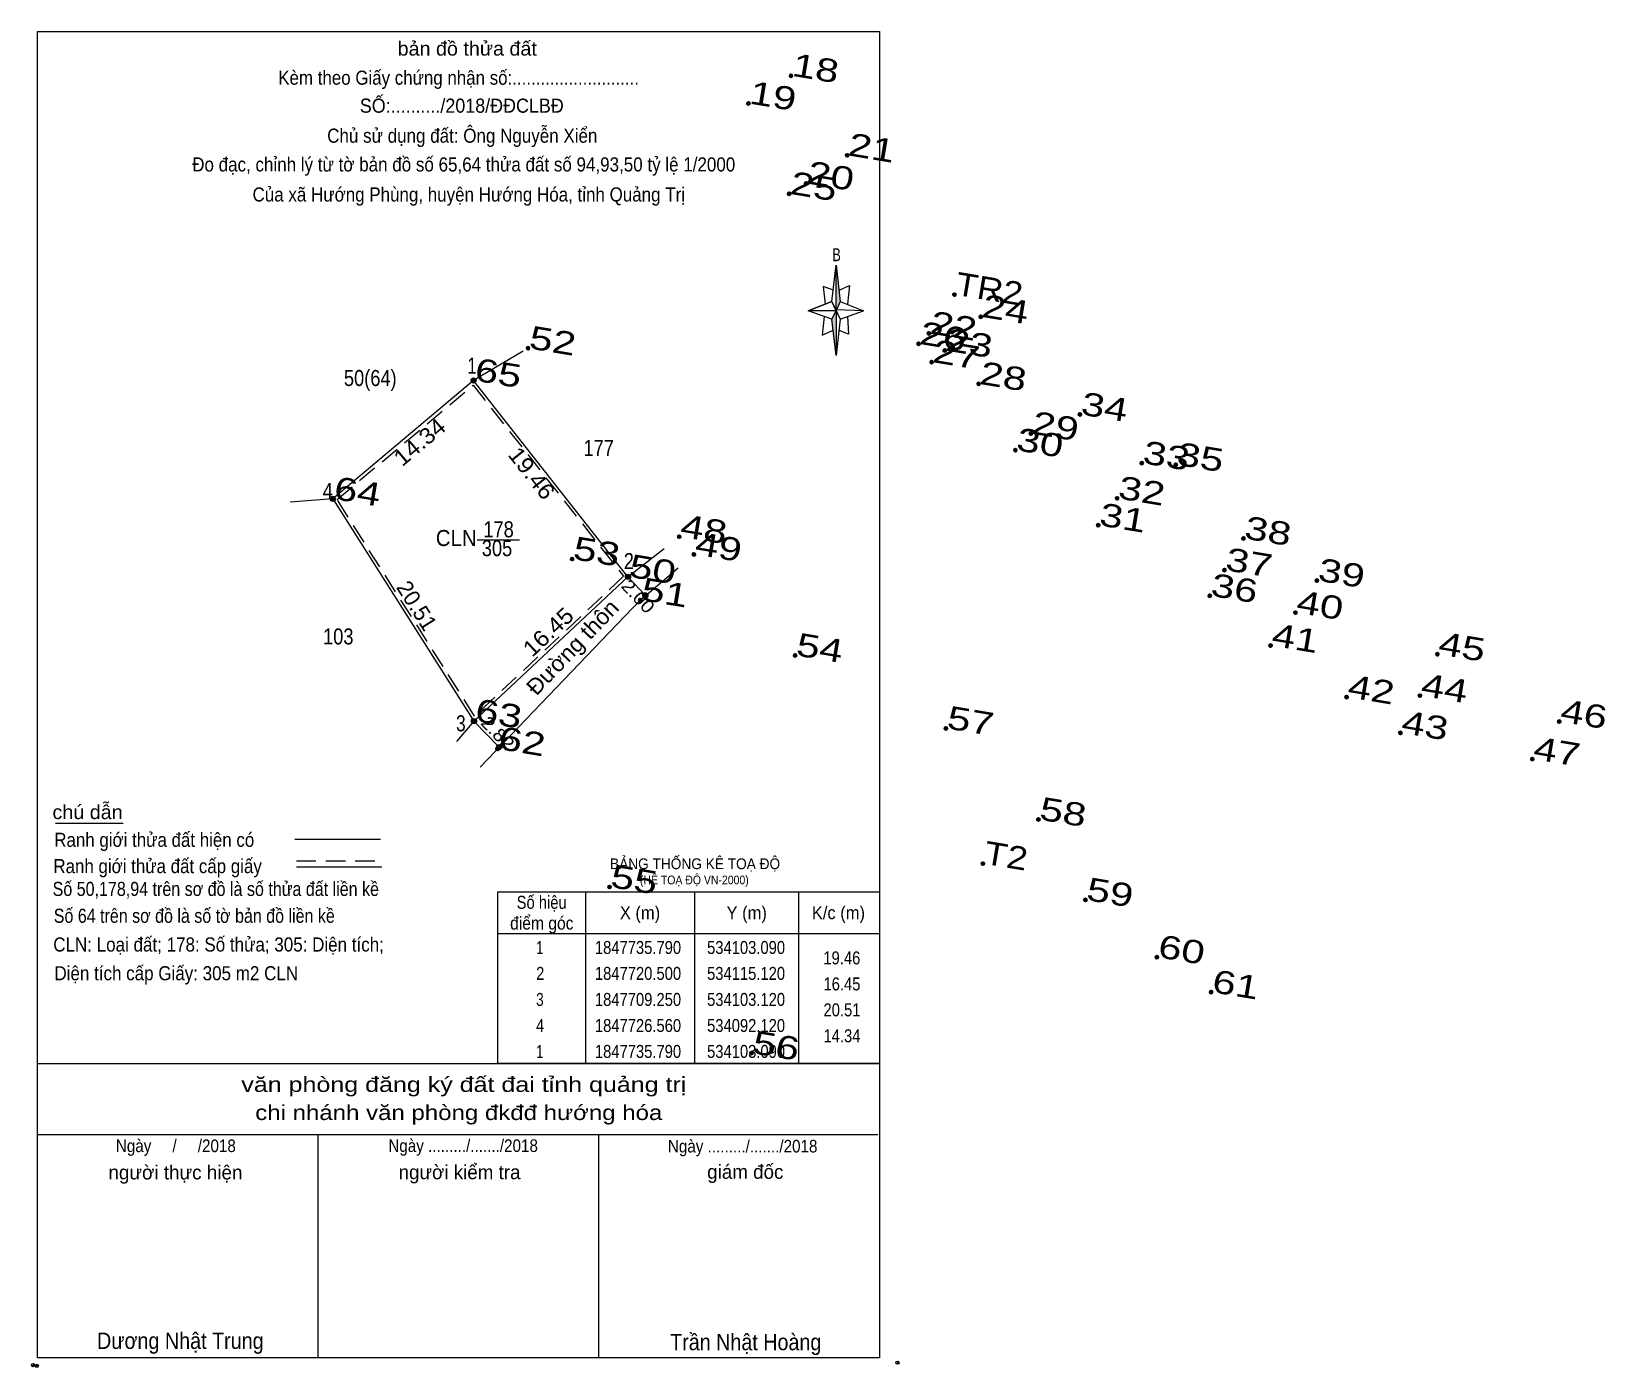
# Model space of a CAD drawing. Header units: metres. Extents: x 533672 to 1850612, y 539030 to 1847763.
# Drawn here: x 534068.6 to 534191.3, y 1847658.9 to 1847763 of the extents above.
import ezdxf
from ezdxf.enums import TextEntityAlignment as Align

# ---------------------------------------------------------------- set-up
doc = ezdxf.new("R2010")
doc.units = ezdxf.units.M
doc.header["$LTSCALE"] = 0.51
doc.header["$PDMODE"] = 32
doc.header["$PDSIZE"] = 0.255
doc.linetypes.add('MEDIUM_DASHED', pattern=[4.5, 3, -1.5])
for name, color, linetype, lineweight in [('1', 7, 'MEDIUM_DASHED', 13), ('10', 7, 'Continuous', 13), ('17', 7, 'Continuous', 13), ('22', 7, 'Continuous', 13), ('23', 7, 'Continuous', 13), ('5', 7, 'Continuous', 13), ('6', 7, 'Continuous', 13), ('63', 7, 'Continuous', 13)]:
    doc.layers.add(name, color=color, linetype=linetype, lineweight=lineweight)
doc.layers.add('12', color=7, linetype='Continuous')
doc.layers.add('7', color=7, linetype='Continuous')

msp = doc.modelspace()

# ---------------------------------------------------------------- hatches: boundary and pattern name
at = {"layer": '10'}
for points in [[(534103.29, 1847735.79, 1), (534102.89, 1847735.79, 1)], [(534092.32, 1847726.56, 1), (534091.92, 1847726.56, 1)], [(534115.32, 1847720.5, 1), (534114.92, 1847720.5, 1)], [(534116.67, 1847719.06, 1), (534116.27, 1847719.06, 1)], [(534103.32, 1847709.25, 1), (534102.92, 1847709.25, 1)], [(534105.28, 1847707.22, 1), (534104.88, 1847707.22, 1)]]:
    msp.add_hatch(color=256, dxfattribs=at).paths.add_polyline_path(points)
at = {"layer": '5'}
for points in [[(534131.35, 1847744.79), (534131.64, 1847741.95), (534131.35, 1847741.22)], [(534131.35, 1847741.22), (534131.35, 1847737.73), (534130.99, 1847740.56)]]:
    msp.add_hatch(color=256, dxfattribs=at).paths.add_polyline_path(points)

# ---------------------------------------------------------------- linework, layer by layer
at = {"layer": '1'}
msp.add_lwpolyline([(534103.05, 1847735.43), (534114.78, 1847720.53), (534103.17, 1847709.64), (534092.45, 1847726.51)], close=True, dxfattribs=at)
at = {"layer": '10'}
for p, q in [((534092.12, 1847726.56), (534088.79, 1847726.31)), ((534103.12, 1847709.25), (534101.76, 1847707.65))]:
    msp.add_line(p, q, dxfattribs=at)
for centre in [(534103.09, 1847735.79), (534092.12, 1847726.56), (534115.12, 1847720.5), (534116.47, 1847719.06), (534103.12, 1847709.25), (534105.08, 1847707.22)]:
    msp.add_circle(centre, 0.2, dxfattribs=at)
at = {"layer": '17'}
msp.add_line((534070.52, 1847701.3), (534075.79, 1847701.3), dxfattribs=at)
at = {"layer": '22'}
msp.add_line((534115.12, 1847720.5), (534103.09, 1847735.79), dxfattribs=at)
for points in [[(534106.95, 1847738.07), (534103.09, 1847735.79), (534092.12, 1847726.56), (534103.12, 1847709.25), (534115.12, 1847720.5), (534117.94, 1847722.71)], [(534103.59, 1847705.67), (534116.07, 1847718.68), (534119.03, 1847721.19)]]:
    msp.add_lwpolyline(points, dxfattribs=at)
at = {"layer": '23'}
msp.add_line((534103.36, 1847723.37), (534106.66, 1847723.37), dxfattribs=at)
at = {"layer": '5'}
for p, q in [((534130.99, 1847741.95), (534131.35, 1847744.79)), ((534131.64, 1847741.95), (534133.46, 1847741.22)), ((534130.99, 1847740.56), (534129.16, 1847741.22)), ((534131.64, 1847740.56), (534131.35, 1847737.73)), ((534132.23, 1847740.79), (534132.3, 1847739.4)), ((534132.3, 1847739.4), (534131.57, 1847739.69)), ((534069.11, 1847682.57), (534134.72, 1847682.57)), ((534069.11, 1847677.04), (534134.58, 1847677.04)), ((534069.11, 1847677.04), (534134.58, 1847677.04)), ((534069.11, 1847677.04), (534134.58, 1847677.04)), ((534090.98, 1847659.62), (534090.98, 1847677.04)), ((534112.85, 1847659.62), (534112.85, 1847677.04))]:
    msp.add_line(p, q, dxfattribs=at)
for points in [[(534069.11, 1847762.99), (534134.72, 1847762.99), (534134.72, 1847659.62), (534069.11, 1847659.62)], [(534131.35, 1847744.79), (534131.64, 1847741.95), (534131.35, 1847741.22)], [(534131.35, 1847741.22), (534129.16, 1847741.22), (534130.99, 1847741.95), (534131.64, 1847740.56), (534133.46, 1847741.22), (534131.35, 1847741.3)], [(534131.35, 1847741.22), (534131.35, 1847737.73), (534130.99, 1847740.56)]]:
    msp.add_lwpolyline(points, close=True, dxfattribs=at)
for points in [[(534131.13, 1847742.83), (534130.33, 1847743.12), (534130.47, 1847741.73)], [(534131.57, 1847742.83), (534132.37, 1847743.19), (534132.23, 1847741.73)], [(534131.35, 1847741.22), (534130.99, 1847741.95), (534129.16, 1847741.22)], [(534130.4, 1847740.79), (534130.26, 1847739.33), (534131.06, 1847739.69)], [(534131.35, 1847741.22), (534131.64, 1847740.56), (534133.46, 1847741.22)], [(534134.72, 1847659.62), (534069.11, 1847659.62), (534069.11, 1847677.04)]]:
    msp.add_lwpolyline(points, dxfattribs=at)
for p in [(534068.77, 1847659.06), (534069.06, 1847659)]:
    msp.add_point(p, dxfattribs=at)
at = {"layer": '6'}
for p, q in [((534089.17, 1847700.04), (534095.84, 1847700.04)), ((534089.28, 1847697.9), (534095.94, 1847697.9))]:
    msp.add_line(p, q, dxfattribs=at)
at = {"layer": '6', "linetype": 'MEDIUM_DASHED'}
msp.add_line((534089.28, 1847698.36), (534095.98, 1847698.36), dxfattribs=at)
at = {"layer": '6'}
msp.add_point((534136.11, 1847659.25), dxfattribs=at)
at = {"layer": '63'}
for p, q in [((534116.49, 1847719.04), (534115.12, 1847720.5)), ((534103.12, 1847709.25), (534105.08, 1847707.22)), ((534111.8, 1847695.93), (534111.8, 1847682.57)), ((534120.3, 1847695.93), (534120.3, 1847682.57)), ((534128.4, 1847695.93), (534128.4, 1847682.57)), ((534104.99, 1847692.69), (534134.72, 1847692.69))]:
    msp.add_line(p, q, dxfattribs=at)
msp.add_lwpolyline([(534104.99, 1847695.93), (534134.72, 1847695.93), (534134.72, 1847682.57), (534104.99, 1847682.57)], close=True, dxfattribs=at)
at = {"layer": '7'}
for p in [(534127.82, 1847759.54), (534124.5, 1847757.38), (534132.19, 1847753.34), (534127.67, 1847750.34), (534129, 1847751.15), (534140.55, 1847742.48), (534142.61, 1847740.76), (534138.57, 1847739.46), (534107.33, 1847738.3), (534137.76, 1847738.65), (534139.8, 1847738.13), (534138.78, 1847737.23), (534103.09, 1847735.79), (534142.44, 1847735.53), (534150.33, 1847733.15), (534146.51, 1847731.65), (534145.3, 1847730.36), (534155.15, 1847729.35), (534157.8, 1847729.23), (534092.12, 1847726.56), (534153.23, 1847726.61), (534151.76, 1847724.51), (534119.11, 1847723.62), (534163.07, 1847723.48), (534120.26, 1847722.24), (534110.76, 1847721.88), (534161.59, 1847721.02), (534115.12, 1847720.5), (534168.8, 1847720.2), (534116.07, 1847718.68), (534160.45, 1847719.02), (534167.12, 1847717.7), (534165.19, 1847715.13), (534128.14, 1847714.37), (534178.18, 1847714.46), (534171.11, 1847711.12), (534176.82, 1847711.23), (534103.12, 1847709.25), (534139.89, 1847708.68), (534187.68, 1847709.21), (534175.3, 1847708.33), (534104.95, 1847707.08), (534185.58, 1847706.29), (534147.1, 1847701.58), (534142.77, 1847698.14), (534113.68, 1847696.32), (534150.76, 1847695.31), (534156.33, 1847690.85), (534160.55, 1847688.13), (534124.74, 1847683.37)]:
    msp.add_point(p, dxfattribs=at)

# ---------------------------------------------------------------- texts
at = {"layer": '1', "width": 0.85}
msp.add_text('305', height=1.25, dxfattribs=at).set_placement((534104.915, 1847722.1), align=Align.CENTER)
at = {"layer": '1'}
for s, height, width, p in [('BẢNG THỐNG KÊ TOẠ ĐỘ ', 0.8383, 0.95, (534113.72, 1847697.71)), ('(HỆ TOẠ ĐỘ VN-2000)', 0.6779, 0.9, (534116.05, 1847696.53))]:
    msp.add_text(s, height=height, dxfattribs=dict(at, width=width)).set_placement(p)
at = {"layer": '10', "width": 1.05}
msp.add_text('Đường thôn', height=1.25, rotation=46.211, dxfattribs=at).set_placement((534111.2486, 1847714.5725), align=Align.CENTER)
at = {"layer": '12'}
for s, width, p in [('18', 1.35, (534127.82, 1847759.54)), ('19', 1.35, (534124.5, 1847757.38)), ('21', 1.35, (534132.19, 1847753.34)), ('20', 1.35, (534129, 1847751.15)), ('25', 1.35, (534127.67, 1847750.34)), ('TR2', 1.15, (534140.55, 1847742.48)), ('24', 1.35, (534142.61, 1847740.76)), ('22', 1.35, (534138.57, 1847739.46)), ('52', 1.35, (534107.33, 1847738.3)), ('26', 1.35, (534137.76, 1847738.65)), ('23', 1.35, (534139.8, 1847738.13)), ('27', 1.35, (534138.78, 1847737.23)), ('65', 1.35, (534103.09, 1847735.79)), ('28', 1.35, (534142.44, 1847735.53)), ('34', 1.35, (534150.33, 1847733.15)), ('29', 1.35, (534146.51, 1847731.65)), ('30', 1.35, (534145.3, 1847730.36)), ('33', 1.35, (534155.15, 1847729.35)), ('35', 1.35, (534157.8, 1847729.23)), ('32', 1.35, (534153.23, 1847726.61)), ('64', 1.35, (534092.12, 1847726.56)), ('31', 1.35, (534151.76, 1847724.51)), ('48', 1.35, (534119.11, 1847723.62)), ('38', 1.35, (534163.07, 1847723.48)), ('53', 1.35, (534110.76, 1847721.88)), ('49', 1.35, (534120.26, 1847722.24)), ('50', 1.35, (534115.12, 1847720.5)), ('37', 1.35, (534161.59, 1847721.02)), ('39', 1.35, (534168.8, 1847720.2)), ('51', 1.35, (534116.07, 1847718.68)), ('36', 1.35, (534160.45, 1847719.02)), ('40', 1.35, (534167.12, 1847717.7)), ('54', 1.35, (534128.14, 1847714.37)), ('41', 1.35, (534165.19, 1847715.13)), ('45', 1.35, (534178.18, 1847714.46)), ('42', 1.35, (534171.11, 1847711.12)), ('44', 1.35, (534176.82, 1847711.23)), ('63', 1.35, (534103.12, 1847709.25)), ('57', 1.35, (534139.89, 1847708.68)), ('43', 1.35, (534175.3, 1847708.33)), ('46', 1.35, (534187.68, 1847709.21)), ('62', 1.35, (534104.95, 1847707.08)), ('47', 1.35, (534185.58, 1847706.29)), ('58', 1.35, (534147.1, 1847701.58)), ('T2', 1.2, (534142.77, 1847698.14)), ('55', 1.35, (534113.68, 1847696.32)), ('59', 1.35, (534150.76, 1847695.31)), ('60', 1.35, (534156.33, 1847690.85)), ('61', 1.35, (534160.55, 1847688.13)), ('56', 1.35, (534124.74, 1847683.37))]:
    msp.add_text(s, height=1.8, rotation=350.549, dxfattribs=dict(at, width=width)).set_placement(p)
at = {"layer": '23'}
for s, width, p in [('50(64)', 0.85, (534095.04, 1847735.36)), ('178', 0.85, (534105.035, 1847723.57)), ('CLN', 0.95, (534101.735, 1847722.89))]:
    msp.add_text(s, height=1.25, dxfattribs=dict(at, width=width)).set_placement(p, align=Align.CENTER)
at = {"layer": '5'}
for s, height, width, p in [('bản đồ thửa đất', 1.094, 1.05, (534102.595, 1847761.11)), ('Kèm theo Giấy chứng nhận số:...........................', 1.094, 0.9, (534101.925, 1847758.84)), ('SỐ:........../2018/ĐĐCLBĐ', 1.098, 0.95, (534102.17, 1847756.66)), ('Chủ sử dụng đất: Ông Nguyễn Xiển', 1.1, 0.9, (534102.21, 1847754.32)), ('Đo đạc, chỉnh lý từ tờ bản đồ số 65,64 thửa đất số 94,93,50 tỷ lệ 1/2000 ', 1.1, 0.9, (534102.505, 1847752.08)), ('Của xã Hướng Phùng, huyện Hướng Hóa, tỉnh Quảng Trị', 1.098, 0.9, (534102.715, 1847749.74)), ('B', 1.004, 0.75, (534131.37, 1847745.09)), ('văn phòng đăng ký đất đai tỉnh quảng trị', 1.166, 1.25, (534102.33, 1847680.35)), ('chi nhánh văn phòng đkđđ hướng hóa', 1.166, 1.2, (534101.935, 1847678.16)), ('Ngày     /     /2018', 0.9841, 0.9, (534079.89, 1847675.66)), ('Ngày ........./......./2018', 0.9841, 0.9, (534102.275, 1847675.67)), ('Ngày ........./......./2018', 0.9841, 0.9, (534124.055, 1847675.63)), ('Dương Nhật Trung', 1.278, 0.9, (534080.24, 1847660.32)), ('Trần Nhật Hoàng', 1.276, 0.9, (534124.295, 1847660.22))]:
    msp.add_text(s, height=height, dxfattribs=dict(at, width=width)).set_placement(p, align=Align.CENTER)
for s, height, p in [('người thực hiện', 1.098, (534079.86, 1847673.53)), ('người kiểm tra', 1.094, (534101.995, 1847673.55)), ('giám đốc', 1.094, (534124.26, 1847673.58))]:
    msp.add_text(s, height=height, dxfattribs=at).set_placement(p, align=Align.CENTER)
at = {"layer": '6'}
for s, height, width, p in [('chú dẫn', 1.094, 1.05, (534070.28, 1847701.61)), ('Ranh giới thửa đất hiện có ', 1.094, 0.9, (534070.42, 1847699.45)), ('Ranh giới thửa đất cấp giấy', 1.094, 0.9, (534070.35, 1847697.4)), ('Số 50,178,94 trên sơ đồ là số thửa đất liền kề', 1.1, 0.85, (534070.29, 1847695.62)), ('Số 64 trên sơ đồ là số tờ bản đồ liền kề', 1.098, 0.85, (534070.38, 1847693.53)), ('CLN: Loại đất; 178: Số thửa; 305: Diện tích;', 1.1, 0.9, (534070.34, 1847691.29)), ('Diện tích cấp Giấy: 305 m2 CLN ', 1.1, 0.9, (534070.43, 1847689.05))]:
    msp.add_text(s, height=height, dxfattribs=dict(at, width=width)).set_placement(p)
at = {"layer": '63'}
for s, height, width, p in [(' 1', 1.25, 0.75, (534103.31, 1847736.33)), (' 177', 1.25, 0.85, (534114.02, 1847729.91)), (' 4', 1.25, 0.85, (534092.12, 1847726.56)), (' 2', 1.25, 0.85, (534115.58, 1847721.09)), ('103', 1.25, 0.85, (534093.73, 1847715.22)), (' 3', 1.25, 0.8, (534102.47, 1847708.45)), ('19.46', 1.012, 0.85, (534133.22, 1847690.29)), ('16.45', 1.012, 0.85, (534133.23, 1847688.26)), ('20.51', 1.012, 0.85, (534133.23, 1847686.24)), ('14.34', 1.012, 0.85, (534133.23, 1847684.22))]:
    msp.add_text(s, height=height, dxfattribs=dict(at, width=width)).set_placement(p, align=Align.RIGHT)
for s, height, rotation, width, p in [('14.34', 1.25, 40.077, 1.1, (534099.2876, 1847730.5141)), ('19.46', 1.25, 308.195, 1.1, (534107.1229, 1847728.1815)), ('2.00', 1, 313.178, 1.15, (534115.5412, 1847718.6271)), ('16.45', 1.25, 43.152, 1.1, (534109.3325, 1847715.7443)), ('2.82', 1, 313.995, 1.15, (534104.6129, 1847707.9673))]:
    msp.add_text(s, height=height, rotation=rotation, dxfattribs=dict(at, width=width)).set_placement(p, align=Align.CENTER)
msp.add_text('20.51', height=1.25, rotation=302.435, dxfattribs=at).set_placement((534098.1401, 1847717.9102), align=Align.CENTER)
for s, width, p in [('Số hiệu', 0.85, (534108.395, 1847694.62)), ('điểm góc', 0.9, (534108.405, 1847693)), ('X (m)', 0.95, (534116.055, 1847693.81)), ('Y (m)', 0.95, (534124.37, 1847693.81)), ('K/c (m)', 0.95, (534131.515, 1847693.81)), (' 1', 0.75, (534108.11, 1847691.1)), ('1847735.790', 0.85, (534115.9, 1847691.1)), ('534103.090', 0.85, (534124.32, 1847691.1)), (' 2', 0.85, (534108.12, 1847689.08)), ('1847720.500', 0.85, (534115.9, 1847689.08)), ('534115.120', 0.85, (534124.32, 1847689.08)), (' 3', 0.8, (534108.105, 1847687.05)), ('1847709.250', 0.85, (534115.9, 1847687.05)), ('534103.120', 0.85, (534124.32, 1847687.05)), (' 4', 0.85, (534108.115, 1847685.02)), ('1847726.560', 0.85, (534115.9, 1847685.02)), ('534092.120', 0.85, (534124.32, 1847685.02)), (' 1', 0.75, (534108.11, 1847683)), ('1847735.790', 0.85, (534115.9, 1847683)), ('534103.090', 0.85, (534124.32, 1847683))]:
    msp.add_text(s, height=1.012, dxfattribs=dict(at, width=width)).set_placement(p, align=Align.CENTER)

doc.saveas('drawing.dxf')
